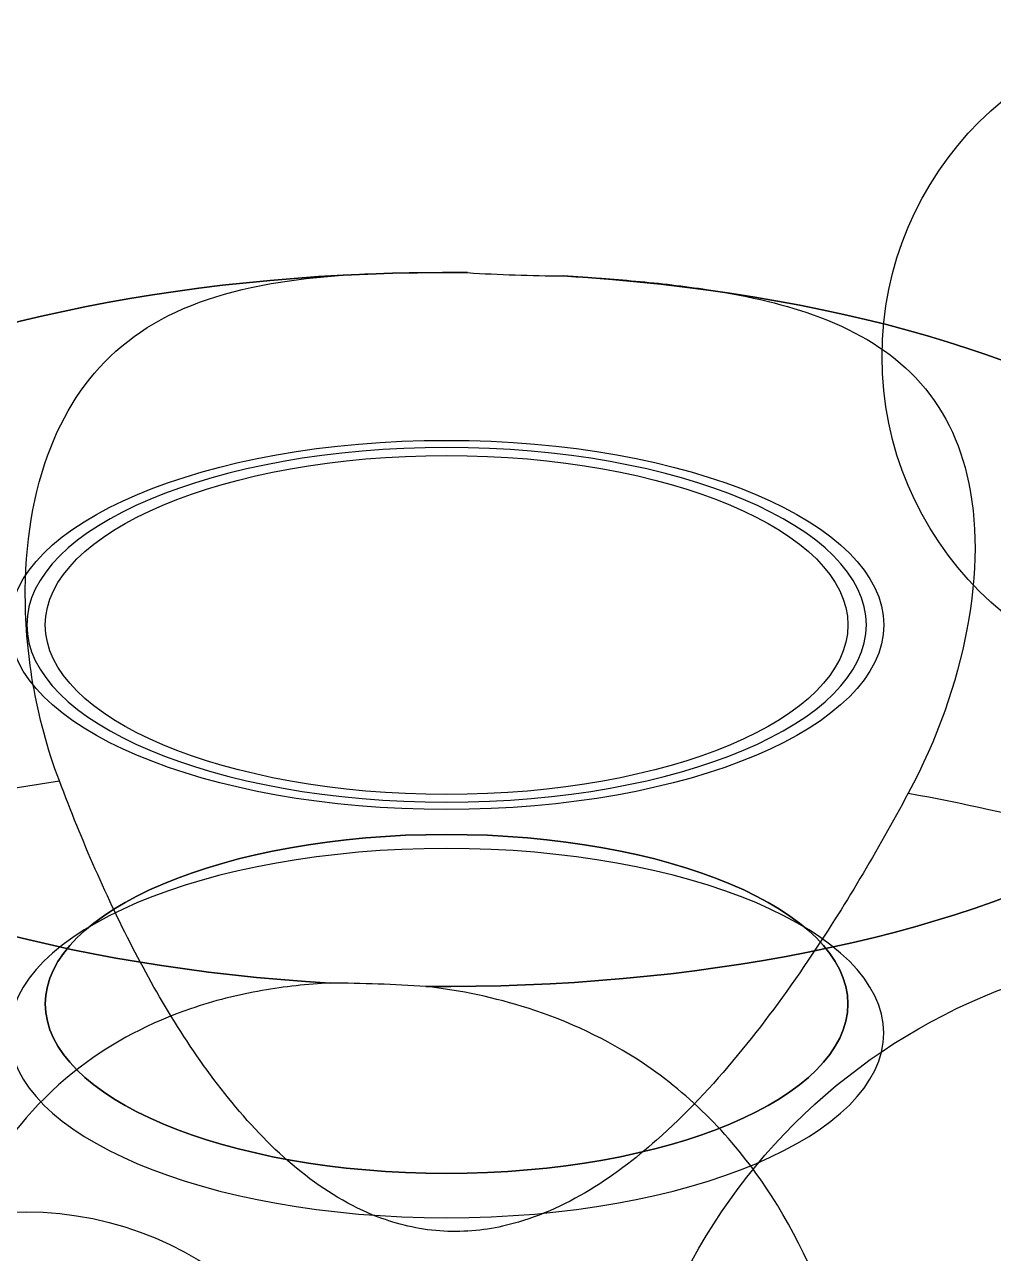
# Model space of a CAD drawing. Header units: millimetres. Extents: x 43168.9 to 43194.6, y -25545.1 to -25543.4.
# Drawn here: x 43170.3879326 to 43170.3882335, y -25543.9695643 to -25543.9691823 of the extents above; entities that cross this region are included whole.
import ezdxf

# ---------------------------------------------------------------- set-up
doc = ezdxf.new("R2010")
doc.units = ezdxf.units.MM
doc.header["$LTSCALE"] = 200

msp = doc.modelspace()

# ---------------------------------------------------------------- linework, layer by layer
for centre, radius in [((43170.38830211932, -25543.96928549423), 0.0001031602481980542), ((43170.38830211932, -25543.96965457155), 0.0001845386601803778), ((43170.387933042, -25543.96965457155), 0.0001031602481980542)]:
    msp.add_circle(centre, radius)
at = {"extrusion": (8.579572740707499e-15, 0.90630778703665, 0.4226182617406993)}
for centre, radius in [((-43170.38806369816, 10795.36405995396, -23150.69083063963), 0.0001357873106229817), ((-43170.38806369816, 10795.36405995396, -23150.69083063963), 0.0001357873106229817), ((-43170.38806369816, 10795.36405995396, -23150.69083063963), 0.0001357873106229817), ((-43170.38806369816, 10795.36405995396, -23150.69083063963), 0.0001357873106229817), ((-43170.38806369816, 10795.36405995396, -23150.69083063963), 0.000124660292064552), ((-43170.38806369816, 10795.36405995396, -23150.69083063963), 0.000124660292064552), ((-43170.38806369816, 10795.36405995396, -23150.69083063963), 0.000124660292064552), ((-43170.38806369816, 10795.36405995396, -23150.69083063963), 0.000124660292064552), ((-43170.38806369816, 10795.36405995396, -23150.69096062337), 0.000124660292064552), ((-43170.38806369816, 10795.36405995396, -23150.69096062337), 0.000124660292064552)]:
    msp.add_circle(centre, radius, dxfattribs=at)
at = {"extrusion": (-8.579572740707499e-15, -0.90630778703665, -0.4226182617406993)}
for centre, radius in [((43170.38806369816, 10795.36405995396, 23150.69083059298), 0.0001304141310805335), ((43170.38806369816, 10795.36405995396, 23150.69083059298), 0.0001304141310805335), ((43170.38806369816, 10795.36405995396, 23150.69083059298), 0.0001304141310805335), ((43170.38806369816, 10795.36405995396, 23150.69083059298), 0.0001304141310805335), ((43170.38806369816, 10795.36405995396, 23150.69096062337), 0.000124660292064552), ((43170.38806369816, 10795.36405995396, 23150.69096062337), 0.000124660292064552), ((43170.38806369816, 10795.36405995396, 23150.69097063963), 0.0001357873106229817), ((43170.38806369816, 10795.36405995396, 23150.69097063963), 0.0001357873106229817), ((43170.38806369816, 10795.36405995396, 23150.69097063963), 0.0001357873106229817), ((43170.38806369816, 10795.36405995396, 23150.69097063963), 0.0001357873106229817)]:
    msp.add_circle(centre, radius, dxfattribs=at)
for centre, radius, start, end in [((43170.38806369816, 10795.36405995396, 23150.69083220377), 0.0002625686472822576, 217.9198702520313, 271.4125673508971), ((43170.38806369816, 10795.36405995396, 23150.69083220377), 0.0002625686472822576, 217.9198702520313, 271.4125673508971), ((43170.38806369816, 10795.36405995396, 23150.69083220377), 0.0002625686472822576, 277.9198701946464, 331.4125682208088), ((43170.38806369816, 10795.36405995396, 23150.69083220377), 0.0002625686472822576, 277.9198701946464, 331.4125682207882), ((43170.38806369816, 10795.36405995396, 23150.69104412225), 0.0003635565330604184, 233.2306831117109, 250.6785040436931), ((43170.38806369816, 10795.36405995396, 23150.69104412225), 0.0003635565330604184, 233.2306831117109, 250.6785040436931), ((43170.38806369816, 10795.36405995396, 23150.69104412225), 0.0003635565330604184, 233.2306831117109, 250.6785040436931), ((43170.38806369816, 10795.36405995396, 23150.69104412225), 0.0003635565330604184, 233.2306831117109, 250.6785040436931), ((43170.38806369816, 10795.36405995396, 23150.69083220377), 0.0002625686472822576, 97.91987019465135, 151.4125682207874), ((43170.38806369816, 10795.36405995396, 23150.69083220377), 0.0002625686472822576, 97.919870194653, 151.4125682207864), ((43170.38806369816, 10795.36405995396, 23150.69104412225), 0.0003635565330604184, 293.2306828451017, 310.6785046882335), ((43170.38806369816, 10795.36405995396, 23150.69104412225), 0.0003635565330604184, 293.2306828451017, 310.6785046882335), ((43170.38806369816, 10795.36405995396, 23150.69104412225), 0.0003635565330604184, 293.2306828451017, 310.6785046882161), ((43170.38806369816, 10795.36405995396, 23150.69104412225), 0.0003635565330604184, 293.2306828451017, 310.6785046882161), ((43170.38806369816, 10795.36405995396, 23150.69083220377), 0.0002625686472822576, 37.91987025211762, 91.41256735089708), ((43170.38806369816, 10795.36405995396, 23150.69083220377), 0.0002625686472822576, 37.9198702521167, 91.41256735089708)]:
    msp.add_arc(centre, radius, start, end, dxfattribs=at)
at = {"extrusion": (8.579572740707499e-15, 0.90630778703665, 0.4226182617406993)}
for start, end in [(268.5874326491029, 322.0801297479687), (268.5874326491029, 322.0801297479687), (208.5874317791912, 262.0801298053536), (208.5874317792118, 262.0801298053536), (28.58743177921258, 82.08012980534865), (28.58743177921361, 82.080129805347), (88.58743264910292, 142.0801297478824), (88.58743264910292, 142.0801297478833)]:
    msp.add_arc((-43170.38806369816, 10795.36405995396, -23150.69083220377), 0.0002625686472822576, start, end, dxfattribs=at)
at = {"extrusion": (8.548717289613705e-15, 0.9063077870366498, 0.4226182617406995)}
msp.add_ellipse((43170.38809973092, -25543.9691614848, 0.01734585143659142), major_axis=(0.0001177015529472679, -8.615710144307266e-05, 0.0001847645002957109), ratio=0.9803798254429283, start_param=-0.6600125384702896, end_param=-0.5315925466278472, dxfattribs=at)
msp.add_ellipse((43170.38809973092, -25543.9691614848, 0.01734585143659142), major_axis=(0.0001177015529472679, -8.615710144307266e-05, 0.0001847645002957109), ratio=0.9803798254429283, start_param=-0.6600125384702896, end_param=-0.5315925466278472, dxfattribs=at)
at = {"extrusion": (8.520961713998076e-15, 0.9063077870366503, 0.4226182617406994)}
for centre, major_axis, start_param, end_param in [((43170.38809973092, -25543.9691614848, 0.01734585143659142), (0.0001177015529472679, -8.615710144307259e-05, 0.0001847645002957109), -0.6600125384702896, -0.5315925466278473), ((43170.38809973092, -25543.9691614848, 0.01734585143659142), (0.0001177015529472679, -8.615710144307259e-05, 0.0001847645002957109), -0.6600125384702896, -0.5315925466278473), ((43170.38802766493, -25543.96957927606, 0.01824180768613661), (-0.0001177015529472676, 8.615710144307266e-05, -0.0001847645002957111), -0.6600125384702855, -0.5315925466215718), ((43170.38802766493, -25543.96957927606, 0.01824180768613661), (-0.0001177015529472676, 8.615710144307266e-05, -0.0001847645002957111), -0.6600125384702855, -0.5315925466215718)]:
    msp.add_ellipse(centre, major_axis=major_axis, ratio=0.9803798254429282, start_param=start_param, end_param=end_param, dxfattribs=at)
at = {"extrusion": (8.604228440844963e-15, 0.9063077870366502, 0.4226182617406996)}
msp.add_ellipse((43170.38802766493, -25543.96957927606, 0.01824180768613661), major_axis=(-0.0001177015529472676, 8.615710144307273e-05, -0.0001847645002957111), ratio=0.9803798254429282, start_param=-0.6600125384702854, end_param=-0.5315925466215718, dxfattribs=at)
msp.add_ellipse((43170.38802766493, -25543.96957927606, 0.01824180768613661), major_axis=(-0.0001177015529472676, 8.615710144307273e-05, -0.0001847645002957111), ratio=0.9803798254429282, start_param=-0.6600125384702854, end_param=-0.5315925466215718, dxfattribs=at)
for points, knots in [([(43170.38794340854, -25543.96941745197, 0.01739333295632766), (43170.38793963162, -25543.96940742884, 0.01739604752560465), (43170.38793693984, -25543.96939723161, 0.01739948142751086), (43170.38793350317, -25543.96937720372, 0.01740778337447892), (43170.38793273639, -25543.96936741236, 0.01741261190302062), (43170.38793298174, -25543.96934070058, 0.01742817110646782), (43170.38793597362, -25543.96932478619, 0.0174404484165217), (43170.38794701471, -25543.96929891373, 0.01746634234789419), (43170.38795453933, -25543.96928870088, 0.01747956710250545), (43170.38797501251, -25543.96927270026, 0.01750585864036405), (43170.38798774403, -25543.96926735386, 0.01751836900475959), (43170.38801389009, -25543.9692617053, 0.01753639375997459), (43170.38802573342, -25543.96926046373, 0.01754262728880703), (43170.38804860925, -25543.96925935708, 0.01755127331530732), (43170.3880593094, -25543.96925928264, 0.01755414141364059), (43170.38807017063, -25543.96925944784, 0.01755593386868009)], [-2.21617592942595, -2.21617592942595, -2.21617592942595, -2.21617592942595, -1.979307795219581, -1.979307795219581, -1.745939412585229, -1.745939412585229, -1.317399868284213, -1.317399868284213, -0.9270009435254096, -0.9270009435254096, -0.5245094512263849, -0.5245094512263849, -0.2359153197821457, -0.2359153197821457, 0, 0, 0, 0]), ([(43170.38794340854, -25543.96941745197, 0.01739333295632766), (43170.38793963162, -25543.96940742884, 0.01739604752560465), (43170.38793693984, -25543.96939723161, 0.01739948142751086), (43170.38793350317, -25543.96937720372, 0.01740778337447892), (43170.38793273639, -25543.96936741236, 0.01741261190302062), (43170.38793298174, -25543.96934070058, 0.01742817110646782), (43170.38793597362, -25543.96932478619, 0.0174404484165217), (43170.38794701471, -25543.96929891373, 0.01746634234789419), (43170.38795453933, -25543.96928870088, 0.01747956710250545), (43170.38797501251, -25543.96927270026, 0.01750585864036405), (43170.38798774403, -25543.96926735386, 0.01751836900475959), (43170.38801389009, -25543.9692617053, 0.01753639375997459), (43170.38802573342, -25543.96926046373, 0.01754262728880703), (43170.38804860925, -25543.96925935708, 0.01755127331530732), (43170.3880593094, -25543.96925928264, 0.01755414141364059), (43170.38807017063, -25543.96925944784, 0.01755593386868009)], [-2.21617592942595, -2.21617592942595, -2.21617592942595, -2.21617592942595, -1.979307795219581, -1.979307795219581, -1.745939412585229, -1.745939412585229, -1.317399868284213, -1.317399868284213, -0.9270009435254096, -0.9270009435254096, -0.5245094512263849, -0.5245094512263849, -0.2359153197821457, -0.2359153197821457, 0, 0, 0, 0]), ([(43170.38794340854, -25543.96941745197, 0.01739333295632766), (43170.38793963162, -25543.96940742884, 0.01739604752560465), (43170.38793693984, -25543.96939723161, 0.01739948142751086), (43170.38793350317, -25543.96937720372, 0.01740778337447892), (43170.38793273639, -25543.96936741236, 0.01741261190302062), (43170.38793298174, -25543.96934070058, 0.01742817110646782), (43170.38793597362, -25543.96932478619, 0.0174404484165217), (43170.38794701471, -25543.96929891373, 0.01746634234789419), (43170.38795453933, -25543.96928870088, 0.01747956710250545), (43170.38797501251, -25543.96927270026, 0.01750585864036405), (43170.38798774403, -25543.96926735386, 0.01751836900475959), (43170.38801389009, -25543.9692617053, 0.01753639375997459), (43170.38802573342, -25543.96926046373, 0.01754262728880703), (43170.38804860925, -25543.96925935708, 0.01755127331530732), (43170.3880593094, -25543.96925928264, 0.01755414141364059), (43170.38807017063, -25543.96925944784, 0.01755593386868009)], [-2.21617592942595, -2.21617592942595, -2.21617592942595, -2.21617592942595, -1.979307795219581, -1.979307795219581, -1.745939412585229, -1.745939412585229, -1.317399868284213, -1.317399868284213, -0.9270009435254096, -0.9270009435254096, -0.5245094512263849, -0.5245094512263849, -0.2359153197821457, -0.2359153197821457, 0, 0, 0, 0]), ([(43170.38794340854, -25543.96941745197, 0.01739333295632766), (43170.38793963162, -25543.96940742884, 0.01739604752560465), (43170.38793693984, -25543.96939723161, 0.01739948142751086), (43170.38793350317, -25543.96937720372, 0.01740778337447892), (43170.38793273639, -25543.96936741236, 0.01741261190302062), (43170.38793298174, -25543.96934070058, 0.01742817110646782), (43170.38793597362, -25543.96932478619, 0.0174404484165217), (43170.38794701471, -25543.96929891373, 0.01746634234789419), (43170.38795453933, -25543.96928870088, 0.01747956710250545), (43170.38797501251, -25543.96927270026, 0.01750585864036405), (43170.38798774403, -25543.96926735386, 0.01751836900475959), (43170.38801389009, -25543.9692617053, 0.01753639375997459), (43170.38802573342, -25543.96926046373, 0.01754262728880703), (43170.38804860925, -25543.96925935708, 0.01755127331530732), (43170.3880593094, -25543.96925928264, 0.01755414141364059), (43170.38807017063, -25543.96925944784, 0.01755593386868009)], [-2.21617592942595, -2.21617592942595, -2.21617592942595, -2.21617592942595, -1.979307795219581, -1.979307795219581, -1.745939412585229, -1.745939412585229, -1.317399868284213, -1.317399868284213, -0.9270009435254096, -0.9270009435254096, -0.5245094512263849, -0.5245094512263849, -0.2359153197821457, -0.2359153197821457, 0, 0, 0, 0]), ([(43170.38809987674, -25543.96926047255, 0.01755813135290555), (43170.38810695406, -25543.96926085124, 0.01755801008245145), (43170.388114027, -25543.96926132893, 0.01755742070605761), (43170.38812857599, -25543.96926261045, 0.01755516944440963), (43170.38813603349, -25543.96926343857, 0.0175534209561367), (43170.38815567266, -25543.96926635089, 0.01754706015987097), (43170.38816718369, -25543.96926886898, 0.0175413779800982), (43170.38818986288, -25543.96927694338, 0.01752552979428198), (43170.38819990611, -25543.96928278848, 0.01751516904536999), (43170.38821664824, -25543.96929914918, 0.01749113724060408), (43170.38822233332, -25543.96930987534, 0.01747775632513407), (43170.38822877579, -25543.96933661777, 0.01745059960800854), (43170.38822862099, -25543.96935300272, 0.01743730608441504), (43170.38822216641, -25543.96938704689, 0.01741579517026258), (43170.38821611421, -25543.96940446769, 0.01740749294066354), (43170.38820709701, -25543.96942125511, 0.01740148880731785)], [-2.196672780803036, -2.196672780803036, -2.196672780803036, -2.196672780803036, -2.044175111435477, -2.044175111435477, -1.878722584353413, -1.878722584353413, -1.595593610340766, -1.595593610340766, -1.258161095511889, -1.258161095511889, -0.8728904230523162, -0.8728904230523162, -0.428130306509001, -0.428130306509001, 0, 0, 0, 0]), ([(43170.38809987674, -25543.96926047255, 0.01755813135290555), (43170.38810695406, -25543.96926085124, 0.01755801008245145), (43170.388114027, -25543.96926132893, 0.01755742070605761), (43170.38812857599, -25543.96926261045, 0.01755516944440963), (43170.38813603349, -25543.96926343857, 0.0175534209561367), (43170.38815567266, -25543.96926635089, 0.01754706015987097), (43170.38816718369, -25543.96926886898, 0.0175413779800982), (43170.38818986288, -25543.96927694338, 0.01752552979428198), (43170.38819990611, -25543.96928278848, 0.01751516904536999), (43170.38821664824, -25543.96929914918, 0.01749113724060408), (43170.38822233332, -25543.96930987534, 0.01747775632513407), (43170.38822877579, -25543.96933661777, 0.01745059960800854), (43170.38822862099, -25543.96935300272, 0.01743730608441504), (43170.38822216641, -25543.96938704689, 0.01741579517026258), (43170.38821611421, -25543.96940446769, 0.01740749294066354), (43170.38820709701, -25543.96942125511, 0.01740148880731785)], [-2.196672780803036, -2.196672780803036, -2.196672780803036, -2.196672780803036, -2.044175111435477, -2.044175111435477, -1.878722584353413, -1.878722584353413, -1.595593610340766, -1.595593610340766, -1.258161095511889, -1.258161095511889, -0.8728904230523162, -0.8728904230523162, -0.428130306509001, -0.428130306509001, 0, 0, 0, 0]), ([(43170.38809987674, -25543.96926047255, 0.01755813135290555), (43170.38810695406, -25543.96926085124, 0.01755801008245145), (43170.388114027, -25543.96926132893, 0.01755742070605761), (43170.38812857599, -25543.96926261045, 0.01755516944440963), (43170.38813603349, -25543.96926343857, 0.0175534209561367), (43170.38815567266, -25543.96926635089, 0.01754706015987097), (43170.38816718369, -25543.96926886898, 0.0175413779800982), (43170.38818986288, -25543.96927694338, 0.01752552979428198), (43170.38819990611, -25543.96928278848, 0.01751516904536999), (43170.38821664824, -25543.96929914918, 0.01749113724060408), (43170.38822233332, -25543.96930987534, 0.01747775632513407), (43170.38822877579, -25543.96933661777, 0.01745059960800854), (43170.38822862099, -25543.96935300272, 0.01743730608441504), (43170.38822216641, -25543.96938704689, 0.01741579517026258), (43170.38821611421, -25543.96940446769, 0.01740749294066354), (43170.38820709701, -25543.96942125511, 0.01740148880731785)], [-2.196672780803036, -2.196672780803036, -2.196672780803036, -2.196672780803036, -2.044175111435477, -2.044175111435477, -1.878722584353413, -1.878722584353413, -1.595593610340766, -1.595593610340766, -1.258161095511889, -1.258161095511889, -0.8728904230523162, -0.8728904230523162, -0.428130306509001, -0.428130306509001, 0, 0, 0, 0]), ([(43170.38809987674, -25543.96926047255, 0.01755813135290555), (43170.38810695406, -25543.96926085124, 0.01755801008245145), (43170.388114027, -25543.96926132893, 0.01755742070605761), (43170.38812857599, -25543.96926261045, 0.01755516944440963), (43170.38813603349, -25543.96926343857, 0.0175534209561367), (43170.38815567266, -25543.96926635089, 0.01754706015987097), (43170.38816718369, -25543.96926886898, 0.0175413779800982), (43170.38818986288, -25543.96927694338, 0.01752552979428198), (43170.38819990611, -25543.96928278848, 0.01751516904536999), (43170.38821664824, -25543.96929914918, 0.01749113724060408), (43170.38822233332, -25543.96930987534, 0.01747775632513407), (43170.38822877579, -25543.96933661777, 0.01745059960800854), (43170.38822862099, -25543.96935300272, 0.01743730608441504), (43170.38822216641, -25543.96938704689, 0.01741579517026258), (43170.38821611421, -25543.96940446769, 0.01740749294066354), (43170.38820709701, -25543.96942125511, 0.01740148880731785)], [-2.196672780803036, -2.196672780803036, -2.196672780803036, -2.196672780803036, -2.044175111435477, -2.044175111435477, -1.878722584353413, -1.878722584353413, -1.595593610340766, -1.595593610340766, -1.258161095511889, -1.258161095511889, -0.8728904230523162, -0.8728904230523162, -0.428130306509001, -0.428130306509001, 0, 0, 0, 0]), ([(43170.38820709701, -25543.96942125511, 0.01740148880731785), (43170.38819742604, -25543.96943925966, 0.01739504935734845), (43170.3881871462, -25543.96945672018, 0.01738871067091769), (43170.3881690581, -25543.96948351211, 0.01737888583638473), (43170.38816177023, -25543.96949343285, 0.01737522293436132), (43170.38814622842, -25543.96951220091, 0.01736826024691953), (43170.3881379904, -25543.96952105988, 0.01736495635719969), (43170.38812244475, -25543.96953482305, 0.01735980394759538), (43170.38811489375, -25543.96954065951, 0.01735761235630367), (43170.38809856917, -25543.96955023957, 0.01735399522556041), (43170.38808976797, -25543.96955394201, 0.0173525855854442), (43170.38807503186, -25543.9695572135, 0.01735129143446381), (43170.38806824682, -25543.96955783644, 0.01735101710077919), (43170.38805485256, -25543.96955684589, 0.01735126169701251), (43170.38804824314, -25543.96955523417, 0.01735177805792581), (43170.3880337154, -25543.96954969648, 0.01735358689195235), (43170.38802580212, -25543.96954481315, 0.01735520152686312), (43170.38801115036, -25543.96953309953, 0.01735902052670042), (43170.38800442345, -25543.96952625627, 0.01736122951657213), (43170.38798577401, -25543.9695040226, 0.01736827476884913), (43170.3879754072, -25543.96948695497, 0.01737350245492822), (43170.38795826232, -25543.96945410983, 0.017383174211822), (43170.38795046277, -25543.96943617237, 0.01738826290363599), (43170.38794340854, -25543.96941745197, 0.01739333295632767)], [1.177016890656298, 1.177016890656298, 1.177016890656298, 1.177016890656298, 1.604755061835425, 1.604755061835425, 1.872214238807996, 1.872214238807996, 2.139673415780567, 2.139673415780567, 2.330625074966844, 2.330625074966844, 2.521576734153122, 2.521576734153122, 2.655273428595252, 2.655273428595252, 2.788970123037382, 2.788970123037382, 2.990678934521293, 2.990678934521293, 3.192387746005204, 3.192387746005204, 3.595805368973027, 3.595805368973027, 4.012935087232159, 4.012935087232159, 4.012935087232159, 4.012935087232159]), ([(43170.38820709701, -25543.96942125511, 0.01740148880731785), (43170.38819742604, -25543.96943925966, 0.01739504935734845), (43170.3881871462, -25543.96945672018, 0.01738871067091769), (43170.3881690581, -25543.96948351211, 0.01737888583638473), (43170.38816177023, -25543.96949343285, 0.01737522293436132), (43170.38814622842, -25543.96951220091, 0.01736826024691953), (43170.3881379904, -25543.96952105988, 0.01736495635719969), (43170.38812244475, -25543.96953482305, 0.01735980394759538), (43170.38811489375, -25543.96954065951, 0.01735761235630367), (43170.38809856917, -25543.96955023957, 0.01735399522556041), (43170.38808976797, -25543.96955394201, 0.0173525855854442), (43170.38807503186, -25543.9695572135, 0.01735129143446381), (43170.38806824682, -25543.96955783644, 0.01735101710077919), (43170.38805485256, -25543.96955684589, 0.01735126169701251), (43170.38804824314, -25543.96955523417, 0.01735177805792581), (43170.3880337154, -25543.96954969648, 0.01735358689195235), (43170.38802580212, -25543.96954481315, 0.01735520152686312), (43170.38801115036, -25543.96953309953, 0.01735902052670042), (43170.38800442345, -25543.96952625627, 0.01736122951657213), (43170.38798577401, -25543.9695040226, 0.01736827476884913), (43170.3879754072, -25543.96948695497, 0.01737350245492822), (43170.38795826232, -25543.96945410983, 0.017383174211822), (43170.38795046277, -25543.96943617237, 0.01738826290363599), (43170.38794340854, -25543.96941745197, 0.01739333295632767)], [1.177016890656298, 1.177016890656298, 1.177016890656298, 1.177016890656298, 1.604755061835425, 1.604755061835425, 1.872214238807996, 1.872214238807996, 2.139673415780567, 2.139673415780567, 2.330625074966844, 2.330625074966844, 2.521576734153122, 2.521576734153122, 2.655273428595252, 2.655273428595252, 2.788970123037382, 2.788970123037382, 2.990678934521293, 2.990678934521293, 3.192387746005204, 3.192387746005204, 3.595805368973027, 3.595805368973027, 4.012935087232159, 4.012935087232159, 4.012935087232159, 4.012935087232159]), ([(43170.38820709701, -25543.96942125511, 0.01740148880731785), (43170.38819742604, -25543.96943925966, 0.01739504935734845), (43170.3881871462, -25543.96945672018, 0.01738871067091769), (43170.3881690581, -25543.96948351211, 0.01737888583638473), (43170.38816177023, -25543.96949343285, 0.01737522293436132), (43170.38814622842, -25543.96951220091, 0.01736826024691953), (43170.3881379904, -25543.96952105988, 0.01736495635719969), (43170.38812244475, -25543.96953482305, 0.01735980394759538), (43170.38811489375, -25543.96954065951, 0.01735761235630367), (43170.38809856917, -25543.96955023957, 0.01735399522556041), (43170.38808976797, -25543.96955394201, 0.0173525855854442), (43170.38807503186, -25543.9695572135, 0.01735129143446381), (43170.38806824682, -25543.96955783644, 0.01735101710077919), (43170.38805485256, -25543.96955684589, 0.01735126169701251), (43170.38804824314, -25543.96955523417, 0.01735177805792581), (43170.3880337154, -25543.96954969648, 0.01735358689195235), (43170.38802580212, -25543.96954481315, 0.01735520152686312), (43170.38801115036, -25543.96953309953, 0.01735902052670042), (43170.38800442345, -25543.96952625627, 0.01736122951657213), (43170.38798577401, -25543.9695040226, 0.01736827476884913), (43170.3879754072, -25543.96948695497, 0.01737350245492822), (43170.38795826232, -25543.96945410983, 0.017383174211822), (43170.38795046277, -25543.96943617237, 0.01738826290363599), (43170.38794340854, -25543.96941745197, 0.01739333295632767)], [1.177016890656298, 1.177016890656298, 1.177016890656298, 1.177016890656298, 1.604755061835425, 1.604755061835425, 1.872214238807996, 1.872214238807996, 2.139673415780567, 2.139673415780567, 2.330625074966844, 2.330625074966844, 2.521576734153122, 2.521576734153122, 2.655273428595252, 2.655273428595252, 2.788970123037382, 2.788970123037382, 2.990678934521293, 2.990678934521293, 3.192387746005204, 3.192387746005204, 3.595805368973027, 3.595805368973027, 4.012935087232159, 4.012935087232159, 4.012935087232159, 4.012935087232159]), ([(43170.38820709701, -25543.96942125511, 0.01740148880731785), (43170.38819742604, -25543.96943925966, 0.01739504935734845), (43170.3881871462, -25543.96945672018, 0.01738871067091769), (43170.3881690581, -25543.96948351211, 0.01737888583638473), (43170.38816177023, -25543.96949343285, 0.01737522293436132), (43170.38814622842, -25543.96951220091, 0.01736826024691953), (43170.3881379904, -25543.96952105988, 0.01736495635719969), (43170.38812244475, -25543.96953482305, 0.01735980394759538), (43170.38811489375, -25543.96954065951, 0.01735761235630367), (43170.38809856917, -25543.96955023957, 0.01735399522556041), (43170.38808976797, -25543.96955394201, 0.0173525855854442), (43170.38807503186, -25543.9695572135, 0.01735129143446381), (43170.38806824682, -25543.96955783644, 0.01735101710077919), (43170.38805485256, -25543.96955684589, 0.01735126169701251), (43170.38804824314, -25543.96955523417, 0.01735177805792581), (43170.3880337154, -25543.96954969648, 0.01735358689195235), (43170.38802580212, -25543.96954481315, 0.01735520152686312), (43170.38801115036, -25543.96953309953, 0.01735902052670042), (43170.38800442345, -25543.96952625627, 0.01736122951657213), (43170.38798577401, -25543.9695040226, 0.01736827476884913), (43170.3879754072, -25543.96948695497, 0.01737350245492822), (43170.38795826232, -25543.96945410983, 0.017383174211822), (43170.38795046277, -25543.96943617237, 0.01738826290363599), (43170.38794340854, -25543.96941745197, 0.01739333295632767)], [1.177016890656298, 1.177016890656298, 1.177016890656298, 1.177016890656298, 1.604755061835425, 1.604755061835425, 1.872214238807996, 1.872214238807996, 2.139673415780567, 2.139673415780567, 2.330625074966844, 2.330625074966844, 2.521576734153122, 2.521576734153122, 2.655273428595252, 2.655273428595252, 2.788970123037382, 2.788970123037382, 2.990678934521293, 2.990678934521293, 3.192387746005204, 3.192387746005204, 3.595805368973027, 3.595805368973027, 4.012935087232159, 4.012935087232159, 4.012935087232159, 4.012935087232159]), ([(43170.3880275191, -25543.96948028831, 0.01802952776982247), (43170.38802044179, -25543.96948062462, 0.01802931562816008), (43170.38801336885, -25543.96948138317, 0.01802932853429347), (43170.38799881985, -25543.96948393148, 0.01802979391875073), (43170.38799136237, -25543.9694858032, 0.01803028344938491), (43170.38797172319, -25543.96949254786, 0.01803214112267493), (43170.38796021217, -25543.96949851926, 0.01803386458818678), (43170.38793753297, -25543.9695158498, 0.01803786625498893), (43170.38792748974, -25543.96952754375, 0.01804004841142928), (43170.38791074761, -25543.96955646963, 0.01804296273439589), (43170.38790506253, -25543.96957361465, 0.01804334710546947), (43170.38789862007, -25543.96961160761, 0.01804031721580981), (43170.38789877486, -25543.96963232308, 0.01803631053048036), (43170.38790522944, -25543.96967068457, 0.0180240581319424), (43170.38791128164, -25543.96968824232, 0.01801604959830105), (43170.38792029884, -25543.96970363249, 0.01800704907118926)], [-2.196672780803135, -2.196672780803135, -2.196672780803135, -2.196672780803135, -2.04417511143413, -2.04417511143413, -1.878722584352237, -1.878722584352237, -1.595593610340471, -1.595593610340471, -1.258161095511959, -1.258161095511959, -0.8728904230522295, -0.8728904230522295, -0.4281303065089303, -0.4281303065089303, 0, 0, 0, 0]), ([(43170.3880275191, -25543.96948028831, 0.01802952776982247), (43170.38802044179, -25543.96948062462, 0.01802931562816008), (43170.38801336885, -25543.96948138317, 0.01802932853429347), (43170.38799881985, -25543.96948393148, 0.01802979391875073), (43170.38799136237, -25543.9694858032, 0.01803028344938491), (43170.38797172319, -25543.96949254786, 0.01803214112267493), (43170.38796021217, -25543.96949851926, 0.01803386458818678), (43170.38793753297, -25543.9695158498, 0.01803786625498893), (43170.38792748974, -25543.96952754375, 0.01804004841142928), (43170.38791074761, -25543.96955646963, 0.01804296273439589), (43170.38790506253, -25543.96957361465, 0.01804334710546947), (43170.38789862007, -25543.96961160761, 0.01804031721580981), (43170.38789877486, -25543.96963232308, 0.01803631053048036), (43170.38790522944, -25543.96967068457, 0.0180240581319424), (43170.38791128164, -25543.96968824232, 0.01801604959830105), (43170.38792029884, -25543.96970363249, 0.01800704907118926)], [-2.196672780803135, -2.196672780803135, -2.196672780803135, -2.196672780803135, -2.04417511143413, -2.04417511143413, -1.878722584352237, -1.878722584352237, -1.595593610340471, -1.595593610340471, -1.258161095511959, -1.258161095511959, -0.8728904230522295, -0.8728904230522295, -0.4281303065089303, -0.4281303065089303, 0, 0, 0, 0]), ([(43170.3880275191, -25543.96948028831, 0.01802952776982247), (43170.38802044179, -25543.96948062462, 0.01802931562816008), (43170.38801336885, -25543.96948138317, 0.01802932853429347), (43170.38799881985, -25543.96948393148, 0.01802979391875073), (43170.38799136237, -25543.9694858032, 0.01803028344938491), (43170.38797172319, -25543.96949254786, 0.01803214112267493), (43170.38796021217, -25543.96949851926, 0.01803386458818678), (43170.38793753297, -25543.9695158498, 0.01803786625498893), (43170.38792748974, -25543.96952754375, 0.01804004841142928), (43170.38791074761, -25543.96955646963, 0.01804296273439589), (43170.38790506253, -25543.96957361465, 0.01804334710546947), (43170.38789862007, -25543.96961160761, 0.01804031721580981), (43170.38789877486, -25543.96963232308, 0.01803631053048036), (43170.38790522944, -25543.96967068457, 0.0180240581319424), (43170.38791128164, -25543.96968824232, 0.01801604959830105), (43170.38792029884, -25543.96970363249, 0.01800704907118926)], [-2.196672780803135, -2.196672780803135, -2.196672780803135, -2.196672780803135, -2.04417511143413, -2.04417511143413, -1.878722584352237, -1.878722584352237, -1.595593610340471, -1.595593610340471, -1.258161095511959, -1.258161095511959, -0.8728904230522295, -0.8728904230522295, -0.4281303065089303, -0.4281303065089303, 0, 0, 0, 0]), ([(43170.3880275191, -25543.96948028831, 0.01802952776982247), (43170.38802044179, -25543.96948062462, 0.01802931562816008), (43170.38801336885, -25543.96948138317, 0.01802932853429347), (43170.38799881985, -25543.96948393148, 0.01802979391875073), (43170.38799136237, -25543.9694858032, 0.01803028344938491), (43170.38797172319, -25543.96949254786, 0.01803214112267493), (43170.38796021217, -25543.96949851926, 0.01803386458818678), (43170.38793753297, -25543.9695158498, 0.01803786625498893), (43170.38792748974, -25543.96952754375, 0.01804004841142928), (43170.38791074761, -25543.96955646963, 0.01804296273439589), (43170.38790506253, -25543.96957361465, 0.01804334710546947), (43170.38789862007, -25543.96961160761, 0.01804031721580981), (43170.38789877486, -25543.96963232308, 0.01803631053048036), (43170.38790522944, -25543.96967068457, 0.0180240581319424), (43170.38791128164, -25543.96968824232, 0.01801604959830105), (43170.38792029884, -25543.96970363249, 0.01800704907118926)], [-2.196672780803135, -2.196672780803135, -2.196672780803135, -2.196672780803135, -2.04417511143413, -2.04417511143413, -1.878722584352237, -1.878722584352237, -1.595593610340471, -1.595593610340471, -1.258161095511959, -1.258161095511959, -0.8728904230522295, -0.8728904230522295, -0.4281303065089303, -0.4281303065089303, 0, 0, 0, 0]), ([(43170.38818398731, -25543.96970743563, 0.01801520492217945), (43170.38818776423, -25543.96969891341, 0.01802113819519094), (43170.388190456, -25543.96968972823, 0.01802674245571782), (43170.38819389267, -25543.96967049489, 0.01803674832345932), (43170.38819465946, -25543.96966050226, 0.01804114522302703), (43170.38819441411, -25543.96963141322, 0.01805160636742914), (43170.38819142222, -25543.96961177868, 0.01805590579421194), (43170.38818038114, -25543.96957531228, 0.01805908094726135), (43170.38817285652, -25543.96955861684, 0.01805840373942708), (43170.38815238334, -25543.96952819135, 0.01805376105094622), (43170.38813965182, -25543.96951517125, 0.01804981512305184), (43170.38811350576, -25543.96949773267, 0.01804255607979958), (43170.38810166244, -25543.96949215944, 0.01803950034454678), (43170.3880787866, -25543.96948482485, 0.01803479053310837), (43170.38806808645, -25543.96948257992, 0.01803300397330211), (43170.38805722522, -25543.96948131301, 0.01803172525404794)], [-2.216175929424493, -2.216175929424493, -2.216175929424493, -2.216175929424493, -1.979307795218117, -1.979307795218117, -1.745939412583774, -1.745939412583774, -1.317399868283188, -1.317399868283188, -0.92700094352481, -0.92700094352481, -0.5245094512261614, -0.5245094512261614, -0.2359153197821157, -0.2359153197821157, 0, 0, 0, 0]), ([(43170.38818398731, -25543.96970743563, 0.01801520492217945), (43170.38818776423, -25543.96969891341, 0.01802113819519094), (43170.388190456, -25543.96968972823, 0.01802674245571782), (43170.38819389267, -25543.96967049489, 0.01803674832345932), (43170.38819465946, -25543.96966050226, 0.01804114522302703), (43170.38819441411, -25543.96963141322, 0.01805160636742914), (43170.38819142222, -25543.96961177868, 0.01805590579421194), (43170.38818038114, -25543.96957531228, 0.01805908094726135), (43170.38817285652, -25543.96955861684, 0.01805840373942708), (43170.38815238334, -25543.96952819135, 0.01805376105094622), (43170.38813965182, -25543.96951517125, 0.01804981512305184), (43170.38811350576, -25543.96949773267, 0.01804255607979958), (43170.38810166244, -25543.96949215944, 0.01803950034454678), (43170.3880787866, -25543.96948482485, 0.01803479053310837), (43170.38806808645, -25543.96948257992, 0.01803300397330211), (43170.38805722522, -25543.96948131301, 0.01803172525404794)], [-2.216175929424493, -2.216175929424493, -2.216175929424493, -2.216175929424493, -1.979307795218117, -1.979307795218117, -1.745939412583774, -1.745939412583774, -1.317399868283188, -1.317399868283188, -0.92700094352481, -0.92700094352481, -0.5245094512261614, -0.5245094512261614, -0.2359153197821157, -0.2359153197821157, 0, 0, 0, 0]), ([(43170.38818398731, -25543.96970743563, 0.01801520492217945), (43170.38818776423, -25543.96969891341, 0.01802113819519094), (43170.388190456, -25543.96968972823, 0.01802674245571782), (43170.38819389267, -25543.96967049489, 0.01803674832345932), (43170.38819465946, -25543.96966050226, 0.01804114522302703), (43170.38819441411, -25543.96963141322, 0.01805160636742914), (43170.38819142222, -25543.96961177868, 0.01805590579421194), (43170.38818038114, -25543.96957531228, 0.01805908094726135), (43170.38817285652, -25543.96955861684, 0.01805840373942708), (43170.38815238334, -25543.96952819135, 0.01805376105094622), (43170.38813965182, -25543.96951517125, 0.01804981512305184), (43170.38811350576, -25543.96949773267, 0.01804255607979958), (43170.38810166244, -25543.96949215944, 0.01803950034454678), (43170.3880787866, -25543.96948482485, 0.01803479053310837), (43170.38806808645, -25543.96948257992, 0.01803300397330211), (43170.38805722522, -25543.96948131301, 0.01803172525404794)], [-2.216175929424493, -2.216175929424493, -2.216175929424493, -2.216175929424493, -1.979307795218117, -1.979307795218117, -1.745939412583774, -1.745939412583774, -1.317399868283188, -1.317399868283188, -0.92700094352481, -0.92700094352481, -0.5245094512261614, -0.5245094512261614, -0.2359153197821157, -0.2359153197821157, 0, 0, 0, 0]), ([(43170.38818398731, -25543.96970743563, 0.01801520492217945), (43170.38818776423, -25543.96969891341, 0.01802113819519094), (43170.388190456, -25543.96968972823, 0.01802674245571782), (43170.38819389267, -25543.96967049489, 0.01803674832345932), (43170.38819465946, -25543.96966050226, 0.01804114522302703), (43170.38819441411, -25543.96963141322, 0.01805160636742914), (43170.38819142222, -25543.96961177868, 0.01805590579421194), (43170.38818038114, -25543.96957531228, 0.01805908094726135), (43170.38817285652, -25543.96955861684, 0.01805840373942708), (43170.38815238334, -25543.96952819135, 0.01805376105094622), (43170.38813965182, -25543.96951517125, 0.01804981512305184), (43170.38811350576, -25543.96949773267, 0.01804255607979958), (43170.38810166244, -25543.96949215944, 0.01803950034454678), (43170.3880787866, -25543.96948482485, 0.01803479053310837), (43170.38806808645, -25543.96948257992, 0.01803300397330211), (43170.38805722522, -25543.96948131301, 0.01803172525404794)], [-2.216175929424493, -2.216175929424493, -2.216175929424493, -2.216175929424493, -1.979307795218117, -1.979307795218117, -1.745939412583774, -1.745939412583774, -1.317399868283188, -1.317399868283188, -0.92700094352481, -0.92700094352481, -0.5245094512261614, -0.5245094512261614, -0.2359153197821157, -0.2359153197821157, 0, 0, 0, 0])]:
    msp.add_open_spline(points, degree=3, knots=knots)

doc.saveas('drawing.dxf')
